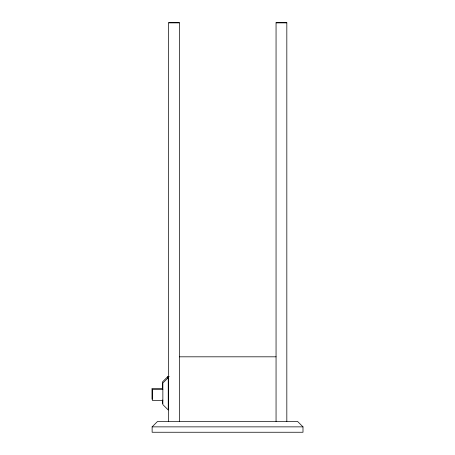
<?xml version="1.0" encoding="UTF-8"?>
<svg xmlns="http://www.w3.org/2000/svg" width="455" height="455" viewBox="0 0 455 455"><rect width="100%" height="100%" fill="white"/><g stroke="black" fill="none" stroke-linecap="round" stroke-linejoin="round"><path stroke-width="0.68" d="M169.249 376.512L167.901 376.512L162.515 381.899L162.515 389.548M152.124 426.864L157.515 421.472L297.604 421.472L302.996 426.864L302.996 432.25L152.124 432.25L152.124 426.864L302.996 426.864M168.646 22.79L179.418 22.79M276.054 22.79L286.826 22.79M179.418 356.817L276.054 356.817M162.515 388.462L152.004 388.462L152.004 399.24M162.862 389.616L152.357 389.616L152.357 400.389L162.862 400.389M286.826 421.472L286.826 22.75L276.054 22.75L276.054 421.472M179.418 421.472L179.418 22.75L168.646 22.75L168.646 421.472M167.901 376.512L167.901 378.623M162.515 399.979L162.515 403.454M168.248 377.667L162.862 383.053L162.862 404.603L168.248 409.995L168.248 377.667"/></g></svg>
